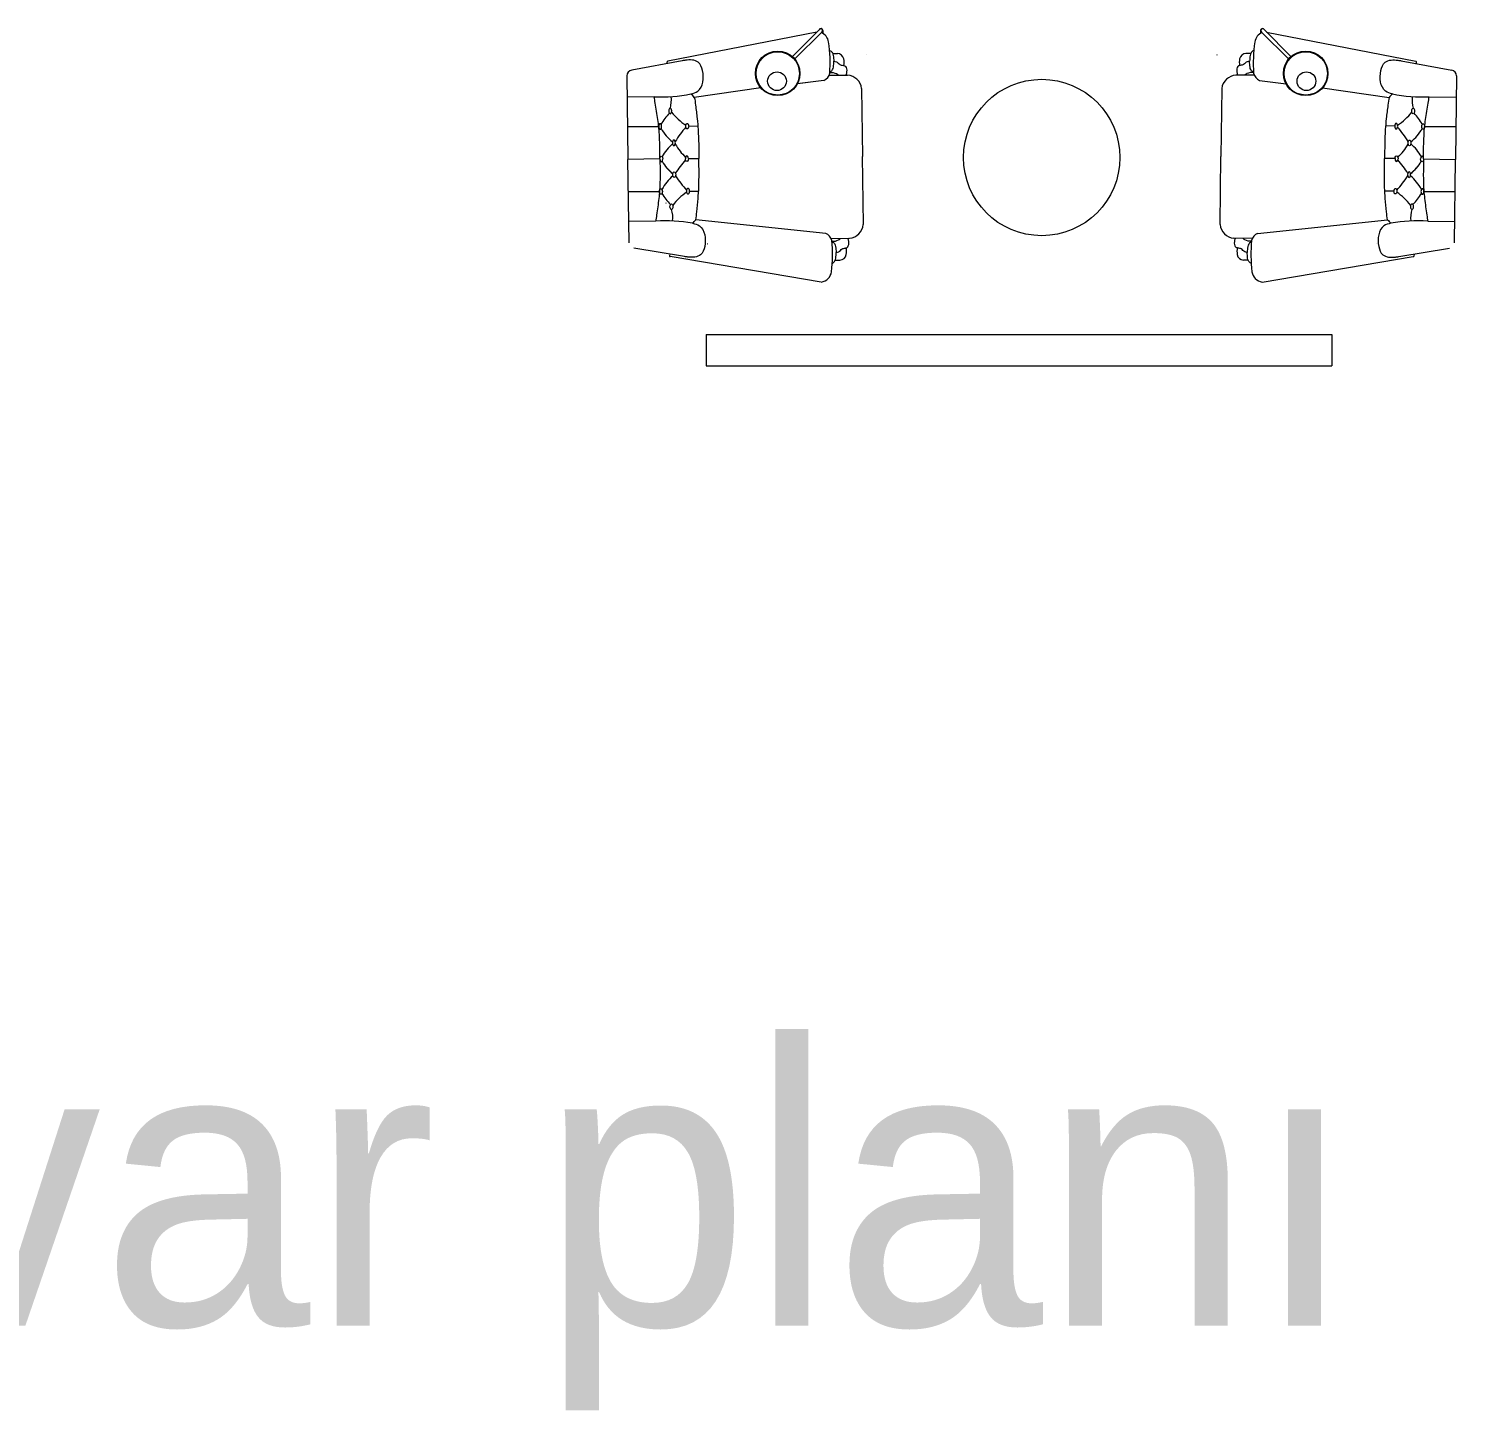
# Model space of a CAD drawing. Header units: centimetres. Extents: x -72470 to -43129, y -18750 to -16337.
# Drawn here: x -69218.5 to -68762.1, y -18641.7 to -18200 of the extents above; entities that cross this region are included whole.
import ezdxf

# ---------------------------------------------------------------- set-up
doc = ezdxf.new("R2010")
doc.units = ezdxf.units.CM
doc.header["$MEASUREMENT"] = 0
doc.linetypes.add('DUZ', pattern=[0])
doc.layers.get('0').update_dxf_attribs({"linetype": 'DUZ', "lineweight": 0})
doc.layers.add('TEFRIS', color=30, linetype='Continuous', lineweight=9)
doc.styles.add('TAKSİM', font='GOTHIC.TTF', dxfattribs={"height": 20})

msp = doc.modelspace()

# ---------------------------------------------------------------- linework, layer by layer
at = {"layer": 'TEFRIS', "color": 0, "linetype": 'Continuous'}
for p, q in [((-68966.49, -18201.14), (-69014.18, -18210.41)), ((-68974.38, -18209.03), (-68965.59, -18200.24)), ((-68973.63, -18209.78), (-68964.83, -18201)), ((-68964.6, -18200.6), (-68964.59, -18201.57)), ((-68824.66, -18200.6), (-68824.67, -18201.57)), ((-68815.64, -18209.78), (-68824.43, -18201)), ((-68814.88, -18209.03), (-68823.67, -18200.24)), ((-68822.78, -18201.14), (-68775.08, -18210.41)), ((-69009.54, -18210.31), (-69025.68, -18213.34)), ((-69014.39, -18211.02), (-69014.4, -18210.67)), ((-68961.45, -18207.96), (-68959.92, -18207.95)), ((-68961.45, -18207.96), (-68959.92, -18207.95)), ((-68950.65, -18208.38), (-68950.67, -18208.36)), ((-68950.67, -18208.36), (-68950.65, -18208.38)), ((-68838.61, -18208.38), (-68838.59, -18208.36)), ((-68838.59, -18208.36), (-68838.61, -18208.38)), ((-68827.82, -18207.96), (-68829.34, -18207.95)), ((-68827.82, -18207.96), (-68829.34, -18207.95)), ((-68779.72, -18210.31), (-68763.58, -18213.34)), ((-68774.87, -18211.02), (-68774.86, -18210.67)), ((-69027.2, -18215.12), (-69026.9, -18241.82)), ((-68962.57, -18214.94), (-68956.68, -18214.87)), ((-68962.57, -18214.94), (-68956.68, -18214.87)), ((-68826.69, -18214.94), (-68832.59, -18214.87)), ((-68826.69, -18214.94), (-68832.59, -18214.87)), ((-68762.06, -18215.12), (-68762.36, -18241.82)), ((-68984.38, -18219), (-69005.67, -18222)), ((-68964.26, -18216.62), (-68972.81, -18217.63)), ((-68964.26, -18216.62), (-68972.72, -18217.62)), ((-68952.18, -18219.18), (-68951.91, -18240.9)), ((-68952.18, -18219.18), (-68951.91, -18240.9)), ((-68837.08, -18219.18), (-68837.35, -18240.9)), ((-68837.08, -18219.18), (-68837.35, -18240.9)), ((-68825.01, -18216.62), (-68816.45, -18217.63)), ((-68825.01, -18216.62), (-68816.54, -18217.62)), ((-68804.88, -18219), (-68783.59, -18222)), ((-69018.5, -18221.83), (-69027.15, -18221.94)), ((-68770.76, -18221.83), (-68762.11, -18221.94)), ((-69027.03, -18231.43), (-69017.05, -18231.31)), ((-69017.06, -18231.31), (-69027.03, -18231.43)), ((-69007.47, -18231.19), (-69004.55, -18231.15)), ((-68781.79, -18231.19), (-68784.72, -18231.15)), ((-68762.23, -18231.43), (-68772.21, -18231.31)), ((-68772.2, -18231.31), (-68762.23, -18231.43)), ((-69016.69, -18241.69), (-69026.9, -18241.82)), ((-69016.69, -18241.69), (-69026.9, -18241.82)), ((-69016.69, -18241.69), (-69026.9, -18241.82)), ((-69016.69, -18241.69), (-69026.9, -18241.82)), ((-69016.69, -18241.69), (-69026.9, -18241.82)), ((-69016.69, -18241.69), (-69026.9, -18241.82)), ((-69016.69, -18241.69), (-69026.9, -18241.82)), ((-69016.69, -18241.69), (-69026.9, -18241.82)), ((-69016.69, -18241.69), (-69026.9, -18241.82)), ((-69016.69, -18241.69), (-69026.9, -18241.82)), ((-69016.69, -18241.69), (-69026.9, -18241.82)), ((-69016.69, -18241.69), (-69026.9, -18241.82)), ((-69016.69, -18241.69), (-69026.9, -18241.82)), ((-69016.69, -18241.69), (-69026.9, -18241.82)), ((-69016.69, -18241.69), (-69026.9, -18241.82)), ((-69016.69, -18241.69), (-69026.9, -18241.82)), ((-69026.54, -18268.51), (-69026.9, -18241.82)), ((-69007.58, -18241.58), (-69004.23, -18241.54)), ((-69007.58, -18241.58), (-69004.23, -18241.54)), ((-69007.58, -18241.58), (-69004.23, -18241.54)), ((-69007.58, -18241.58), (-69004.23, -18241.54)), ((-68951.64, -18262.61), (-68951.91, -18240.9)), ((-68951.64, -18262.61), (-68951.91, -18240.9)), ((-68837.62, -18262.61), (-68837.35, -18240.9)), ((-68837.62, -18262.61), (-68837.35, -18240.9)), ((-68781.68, -18241.58), (-68785.03, -18241.54)), ((-68781.68, -18241.58), (-68785.03, -18241.54)), ((-68781.68, -18241.58), (-68785.03, -18241.54)), ((-68781.68, -18241.58), (-68785.03, -18241.54)), ((-68772.57, -18241.69), (-68762.36, -18241.82)), ((-68772.57, -18241.69), (-68762.36, -18241.82)), ((-68772.57, -18241.69), (-68762.36, -18241.82)), ((-68772.57, -18241.69), (-68762.36, -18241.82)), ((-68772.57, -18241.69), (-68762.36, -18241.82)), ((-68772.57, -18241.69), (-68762.36, -18241.82)), ((-68772.57, -18241.69), (-68762.36, -18241.82)), ((-68772.57, -18241.69), (-68762.36, -18241.82)), ((-68772.57, -18241.69), (-68762.36, -18241.82)), ((-68772.57, -18241.69), (-68762.36, -18241.82)), ((-68772.57, -18241.69), (-68762.36, -18241.82)), ((-68772.57, -18241.69), (-68762.36, -18241.82)), ((-68772.57, -18241.69), (-68762.36, -18241.82)), ((-68772.57, -18241.69), (-68762.36, -18241.82)), ((-68772.57, -18241.69), (-68762.36, -18241.82)), ((-68772.57, -18241.69), (-68762.36, -18241.82)), ((-68762.72, -18268.51), (-68762.36, -18241.82)), ((-69026.78, -18252.2), (-69016.8, -18252.08)), ((-69016.81, -18252.08), (-69026.78, -18252.2)), ((-69014.76, -18255.83), (-69014.72, -18255.83)), ((-69014.72, -18255.83), (-69014.76, -18255.83)), ((-69007.22, -18251.96), (-69004.29, -18251.93)), ((-68782.05, -18251.96), (-68784.97, -18251.93)), ((-68774.51, -18255.83), (-68774.54, -18255.83)), ((-68774.54, -18255.83), (-68774.51, -18255.83)), ((-68762.49, -18252.2), (-68772.46, -18252.08)), ((-68772.46, -18252.08), (-68762.49, -18252.2)), ((-69018.01, -18261.59), (-69026.66, -18261.69)), ((-68963.65, -18265.47), (-69005.19, -18261.11)), ((-68825.61, -18265.47), (-68784.08, -18261.11)), ((-68771.25, -18261.59), (-68762.6, -18261.69)), ((-69001.52, -18268.87), (-69001.5, -18268.84)), ((-69001.5, -18268.84), (-69001.52, -18268.87)), ((-68961.93, -18267.1), (-68956.04, -18267.03)), ((-68827.34, -18267.1), (-68833.23, -18267.03)), ((-68787.74, -18268.87), (-68787.77, -18268.84)), ((-68787.77, -18268.84), (-68787.74, -18268.87)), ((-69008.78, -18272.89), (-69024.98, -18270.25)), ((-69013.64, -18272.3), (-69013.64, -18272.65)), ((-68965.1, -18281.06), (-69013.41, -18272.91)), ((-68960.63, -18274.05), (-68959.11, -18274.03)), ((-68828.63, -18274.05), (-68830.16, -18274.03)), ((-68824.16, -18281.06), (-68775.85, -18272.91)), ((-68780.49, -18272.89), (-68764.28, -18270.25)), ((-68775.62, -18272.3), (-68775.63, -18272.65)), ((-69001.86, -18297.81), (-69001.86, -18307.81)), ((-69001.86, -18297.81), (-68801.86, -18297.81)), ((-68801.86, -18297.81), (-68801.86, -18307.81)), ((-69001.86, -18307.81), (-68801.86, -18307.81))]:
    msp.add_line(p, q, dxfattribs=at)
for centre, radius in [((-68979.02, -18214.33), 7.11), ((-68979.02, -18214.33), 6.93), ((-68810.24, -18214.33), 7.11), ((-68810.24, -18214.33), 6.93), ((-68979.24, -18216.83), 3), ((-68810.02, -18216.83), 3), ((-68894.63, -18241.22), 25)]:
    msp.add_circle(centre, radius, dxfattribs=at)
for centre, radius, start, end in [((-68965.21, -18200.61), 0.61, 287.5558, 165.394), ((-68965.21, -18200.62), 0.533, 314.9662, 134.9662), ((-68966.57, -18204.91), 3.88, 9.2911, 68.3644), ((-68822.7, -18204.91), 3.88, 111.6356, 170.7089), ((-68824.05, -18200.61), 0.61, 14.606, 252.4442), ((-68824.05, -18200.62), 0.533, 45.0338, 225.0338), ((-69008.88, -18211.03), 46.62, 355.9589, 8.3194), ((-69008.88, -18211.03), 46.62, 355.9589, 8.3194), ((-68780.39, -18211.03), 46.62, 171.6806, 184.0411), ((-68780.39, -18211.03), 46.62, 171.6806, 184.0411), ((-69014.13, -18210.67), 0.267, 100.1331, 180.7043), ((-68960.01, -18210.12), 2.17, 11.9033, 87.5815), ((-68960.01, -18210.12), 2.17, 11.9033, 87.5815), ((-68964.47, -18210.82), 6.68, 351.5022, 9.9063), ((-68964.47, -18210.82), 6.68, 351.5022, 9.9063), ((-68824.79, -18210.82), 6.68, 170.0937, 188.4978), ((-68824.79, -18210.82), 6.68, 170.0937, 188.4978), ((-68829.25, -18210.12), 2.17, 92.4185, 168.0967), ((-68829.25, -18210.12), 2.17, 92.4185, 168.0967), ((-68775.13, -18210.67), 0.267, 359.2957, 79.8669), ((-69025.42, -18215.1), 1.78, 98.3265, 180.6304), ((-68965.52, -18213.65), 3.22, 293.111, 348.2068), ((-68965.52, -18213.65), 3.22, 293.111, 348.2068), ((-68957.12, -18219.83), 4.98, 7.5422, 84.9386), ((-68957.12, -18219.83), 4.98, 7.5422, 84.9386), ((-68832.15, -18219.83), 4.98, 95.0614, 172.4578), ((-68832.15, -18219.83), 4.98, 95.0614, 172.4578), ((-68823.74, -18213.65), 3.22, 191.7932, 246.889), ((-68823.74, -18213.65), 3.22, 191.7932, 246.889), ((-68763.84, -18215.1), 1.78, 359.3696, 81.6735), ((-69016.39, -18172.87), 49.01, 267.5389, 281.359), ((-69022.78, -18222.99), 9.77, 345.2747, 7.1594), ((-69016.41, -18231.61), 14.41, 41.808, 47.8629), ((-68772.85, -18231.61), 14.41, 132.1371, 138.192), ((-68772.87, -18172.87), 49.01, 258.641, 272.4611), ((-68766.48, -18222.99), 9.77, 172.8406, 194.7253), ((-69003.42, -18237.41), 14.52, 134.7045, 152.2957), ((-68996.62, -18213.33), 21.15, 219.4474, 236.1878), ((-68792.64, -18213.33), 21.15, 303.8122, 320.5526), ((-68785.84, -18237.41), 14.52, 27.7043, 45.2955), ((-69003.57, -18224.88), 14.52, 209.1128, 231.3542), ((-68978.8, -18257.07), 39.08, 139.1846, 147.5899), ((-68810.46, -18257.07), 39.08, 32.4101, 40.8154), ((-68785.69, -18224.88), 14.52, 308.6458, 330.8872), ((-69003.45, -18247.95), 14.37, 129.7428, 150.7648), ((-68992.27, -18225.03), 22.87, 211.4727, 224.9047), ((-68796.99, -18225.03), 22.87, 315.0953, 328.5273), ((-68785.82, -18247.95), 14.37, 29.2352, 50.2572), ((-69003.45, -18235.08), 14.52, 210.4422, 231.3542), ((-69003.6, -18235.11), 14.37, 210.6437, 231.6657), ((-68991.62, -18257.84), 23.12, 136.7755, 150.1355), ((-68991.87, -18257.75), 22.87, 136.5038, 149.9358), ((-68797.64, -18257.84), 23.12, 29.8645, 43.2245), ((-68797.39, -18257.75), 22.87, 30.0642, 43.4962), ((-68785.81, -18235.08), 14.52, 308.6458, 329.5578), ((-68785.66, -18235.11), 14.37, 308.3343, 329.3563), ((-69003.16, -18258.18), 14.52, 130.0543, 152.2957), ((-68979.19, -18225.38), 39.08, 213.8186, 222.224), ((-68810.08, -18225.38), 39.08, 317.776, 326.1814), ((-68786.1, -18258.18), 14.52, 27.7043, 49.9457), ((-69003.32, -18245.65), 14.52, 209.1128, 226.704), ((-68995.93, -18269.55), 21.15, 125.2207, 141.9611), ((-68793.33, -18269.55), 21.15, 38.0389, 54.7793), ((-68785.94, -18245.65), 14.52, 313.296, 330.8872), ((-69022.32, -18260.54), 9.77, 354.2491, 16.1339), ((-68766.95, -18260.54), 9.77, 163.8661, 185.7509), ((-69014.7, -18310.49), 49.01, 80.0496, 93.8697), ((-69016.16, -18251.77), 14.41, 313.5456, 319.6005), ((-68964.85, -18268.46), 3.22, 13.2017, 68.2975), ((-68956.6, -18262.08), 4.98, 276.4699, 353.8663), ((-68832.67, -18262.08), 4.98, 186.1337, 263.5301), ((-68824.42, -18268.46), 3.22, 111.7025, 166.7983), ((-68773.1, -18251.77), 14.41, 220.3995, 226.4544), ((-68774.56, -18310.49), 49.01, 86.1303, 99.9504), ((-69008.12, -18272.16), 46.62, 353.0891, 5.4496), ((-68963.73, -18271.27), 6.68, 351.5022, 9.9063), ((-68825.54, -18271.27), 6.68, 170.0937, 188.4978), ((-68781.14, -18272.16), 46.62, 174.5504, 186.9109), ((-69013.37, -18272.64), 0.267, 180.7043, 261.2754), ((-68959.25, -18271.86), 2.17, 273.827, 349.5052), ((-68830.01, -18271.86), 2.17, 190.4948, 266.173), ((-68775.89, -18272.64), 0.267, 278.7246, 359.2957), ((-68965.68, -18277.23), 3.88, 279.319, 352.1174), ((-68823.58, -18277.23), 3.88, 187.8826, 260.681)]:
    msp.add_arc(centre, radius, start, end, dxfattribs=at)
at = {"layer": 'TEFRIS', "color": 0, "linetype": 'Continuous', "extrusion": (0, 0, -1)}
for centre, major_axis in [((-69013.37, -18226.35), (-0.011, 0.891)), ((-69016.59, -18231.3), (-0.011, 0.891)), ((-68781.32, -18231.2), (0.011, 0.891)), ((-69012.2, -18236.55), (-0.011, 0.891)), ((-68777.19, -18246.72), (-0.011, -0.891)), ((-69007.69, -18251.97), (0.011, -0.891)), ((-68772.93, -18252.08), (-0.011, -0.891)), ((-68776.27, -18256.94), (-0.011, -0.891))]:
    msp.add_ellipse(centre, major_axis=major_axis, ratio=0.528462, dxfattribs=at)
at = {"layer": 'TEFRIS', "color": 0, "linetype": 'Continuous'}
for centre, major_axis in [((-68775.89, -18226.35), (0.011, 0.891)), ((-69007.94, -18231.2), (-0.011, 0.891)), ((-68772.67, -18231.3), (0.011, 0.891)), ((-68777.06, -18236.55), (0.011, 0.891)), ((-69012.08, -18246.72), (0.011, -0.891)), ((-69016.34, -18252.08), (0.011, -0.891)), ((-68781.58, -18251.97), (-0.011, -0.891)), ((-69012.99, -18256.94), (0.011, -0.891))]:
    msp.add_ellipse(centre, major_axis=major_axis, ratio=0.528462, dxfattribs=at)
at = {"layer": 'TEFRIS', "color": 0, "linetype": 'Continuous', "extrusion": (0, 0, -1)}
for centre, major_axis in [((-69016.22, -18241.69), (-0.011, 0.891)), ((-69016.22, -18241.69), (-0.011, 0.891)), ((-69008.05, -18241.59), (0.011, -0.891)), ((-69008.05, -18241.59), (0.011, -0.891)), ((-68781.21, -18241.59), (0.011, 0.891)), ((-68781.21, -18241.59), (0.011, 0.891)), ((-68773.04, -18241.69), (-0.011, -0.891)), ((-68773.04, -18241.69), (-0.011, -0.891))]:
    msp.add_ellipse(centre, major_axis=major_axis, ratio=0.528462, start_param=4.712389, end_param=7.853982, dxfattribs=at)
at = {"layer": 'TEFRIS', "color": 0, "linetype": 'Continuous'}
for centre, major_axis in [((-69016.22, -18241.69), (0.011, -0.891)), ((-69016.22, -18241.69), (0.011, -0.891)), ((-69008.05, -18241.59), (-0.011, 0.891)), ((-69008.05, -18241.59), (-0.011, 0.891)), ((-68781.21, -18241.59), (-0.011, -0.891)), ((-68781.21, -18241.59), (-0.011, -0.891)), ((-68773.04, -18241.69), (0.011, 0.891)), ((-68773.04, -18241.69), (0.011, 0.891))]:
    msp.add_ellipse(centre, major_axis=major_axis, ratio=0.528462, start_param=4.712389, end_param=7.853982, dxfattribs=at)
for points in [[(-69006.74, -18220.92), (-69004.57, -18220), (-69003.05, -18213.4), (-69004.42, -18210.77), (-69008.47, -18210.12), (-69009.54, -18210.31)], [(-68782.52, -18220.92), (-68784.69, -18220), (-68786.21, -18213.4), (-68784.84, -18210.77), (-68780.79, -18210.12), (-68779.72, -18210.31)], [(-69006.23, -18262.21), (-69004.04, -18263.08), (-69002.36, -18269.64), (-69003.66, -18272.31), (-69007.7, -18273.06), (-69008.78, -18272.89)], [(-68783.03, -18262.21), (-68785.22, -18263.08), (-68786.9, -18269.64), (-68785.6, -18272.31), (-68781.57, -18273.06), (-68780.49, -18272.89)]]:
    msp.add_spline(points, degree=3, dxfattribs=at)
for points, knots in [([(-68962.42, -18207.03), (-68962.33, -18207.06), (-68961.96, -18207.2), (-68961.48, -18207.75), (-68961.15, -18208.92), (-68961.11, -18209.83), (-68961.09, -18210.45)], [0.35656, 0.35656, 0.35656, 0.35656, 0.689135, 1.682823, 2.666935, 4.752611, 4.752611, 4.752611, 4.752611]), ([(-68962.42, -18207.03), (-68962.33, -18207.06), (-68961.96, -18207.2), (-68961.48, -18207.75), (-68961.15, -18208.92), (-68961.11, -18209.83), (-68961.09, -18210.45)], [0.35656, 0.35656, 0.35656, 0.35656, 0.689135, 1.682823, 2.666935, 4.752611, 4.752611, 4.752611, 4.752611]), ([(-68962.32, -18213.9), (-68962.24, -18213.87), (-68961.88, -18213.72), (-68961.41, -18213.16), (-68961.11, -18211.98), (-68961.1, -18211.07), (-68961.09, -18210.45)], [0.372389, 0.372389, 0.372389, 0.372389, 0.689135, 1.682823, 2.666935, 4.752611, 4.752611, 4.752611, 4.752611]), ([(-68962.32, -18213.9), (-68962.24, -18213.87), (-68961.88, -18213.72), (-68961.41, -18213.16), (-68961.11, -18211.98), (-68961.1, -18211.07), (-68961.09, -18210.45)], [0.372389, 0.372389, 0.372389, 0.372389, 0.689135, 1.682823, 2.666935, 4.752611, 4.752611, 4.752611, 4.752611]), ([(-68961.09, -18210.45), (-68960.8, -18210.47), (-68960.28, -18210.53), (-68959.66, -18211.01), (-68959.24, -18211.5), (-68958.63, -18211.7), (-68958.2, -18211.75), (-68957.91, -18211.8), (-68957.86, -18211.81)], [0.305843, 0.305843, 0.305843, 0.305843, 1.255346, 2.040427, 2.89202, 3.384438, 4.174918, 4.355007, 4.355007, 4.355007, 4.355007]), ([(-68961.09, -18210.45), (-68960.8, -18210.47), (-68960.28, -18210.53), (-68959.66, -18211.01), (-68959.24, -18211.5), (-68958.63, -18211.7), (-68958.2, -18211.75), (-68957.91, -18211.8), (-68957.86, -18211.81)], [0.305843, 0.305843, 0.305843, 0.305843, 1.255346, 2.040427, 2.89202, 3.384438, 4.174918, 4.355007, 4.355007, 4.355007, 4.355007]), ([(-68828.18, -18210.45), (-68828.46, -18210.47), (-68828.98, -18210.53), (-68829.6, -18211.01), (-68830.02, -18211.5), (-68830.64, -18211.7), (-68831.07, -18211.75), (-68831.35, -18211.8), (-68831.4, -18211.81)], [0.305843, 0.305843, 0.305843, 0.305843, 1.255346, 2.040427, 2.89202, 3.384438, 4.174918, 4.355007, 4.355007, 4.355007, 4.355007]), ([(-68828.18, -18210.45), (-68828.46, -18210.47), (-68828.98, -18210.53), (-68829.6, -18211.01), (-68830.02, -18211.5), (-68830.64, -18211.7), (-68831.07, -18211.75), (-68831.35, -18211.8), (-68831.4, -18211.81)], [0.305843, 0.305843, 0.305843, 0.305843, 1.255346, 2.040427, 2.89202, 3.384438, 4.174918, 4.355007, 4.355007, 4.355007, 4.355007]), ([(-68826.84, -18207.03), (-68826.93, -18207.06), (-68827.3, -18207.2), (-68827.79, -18207.75), (-68828.11, -18208.92), (-68828.15, -18209.83), (-68828.18, -18210.45)], [0.35656, 0.35656, 0.35656, 0.35656, 0.689135, 1.682823, 2.666935, 4.752611, 4.752611, 4.752611, 4.752611]), ([(-68826.84, -18207.03), (-68826.93, -18207.06), (-68827.3, -18207.2), (-68827.79, -18207.75), (-68828.11, -18208.92), (-68828.15, -18209.83), (-68828.18, -18210.45)], [0.35656, 0.35656, 0.35656, 0.35656, 0.689135, 1.682823, 2.666935, 4.752611, 4.752611, 4.752611, 4.752611]), ([(-68826.94, -18213.9), (-68827.03, -18213.87), (-68827.38, -18213.72), (-68827.85, -18213.16), (-68828.15, -18211.98), (-68828.17, -18211.07), (-68828.18, -18210.45)], [0.372389, 0.372389, 0.372389, 0.372389, 0.689135, 1.682823, 2.666935, 4.752611, 4.752611, 4.752611, 4.752611]), ([(-68826.94, -18213.9), (-68827.03, -18213.87), (-68827.38, -18213.72), (-68827.85, -18213.16), (-68828.15, -18211.98), (-68828.17, -18211.07), (-68828.18, -18210.45)], [0.372389, 0.372389, 0.372389, 0.372389, 0.689135, 1.682823, 2.666935, 4.752611, 4.752611, 4.752611, 4.752611]), ([(-68962.34, -18214.03), (-68961.59, -18214.02), (-68960.64, -18214.11), (-68959.82, -18214.68), (-68959.62, -18214.88), (-68959.58, -18214.91)], [1.067319, 1.067319, 1.067319, 1.067319, 3.490275, 4.275356, 4.417413, 4.417413, 4.417413, 4.417413]), ([(-68962.34, -18214.03), (-68961.59, -18214.02), (-68960.64, -18214.11), (-68959.82, -18214.68), (-68959.62, -18214.88), (-68959.58, -18214.91)], [1.067319, 1.067319, 1.067319, 1.067319, 3.490275, 4.275356, 4.417413, 4.417413, 4.417413, 4.417413]), ([(-68957.86, -18211.81), (-68957.74, -18211.85), (-68957.43, -18211.97), (-68957.06, -18212.53), (-68956.91, -18213.36), (-68957.01, -18214.19), (-68957.14, -18214.7), (-68957.22, -18214.88)], [0, 0, 0, 0, 0.427423, 1.095062, 2.135609, 3.247139, 3.888617, 3.888617, 3.888617, 3.888617]), ([(-68957.86, -18211.81), (-68957.74, -18211.85), (-68957.43, -18211.97), (-68957.06, -18212.53), (-68956.91, -18213.36), (-68957.01, -18214.19), (-68957.14, -18214.7), (-68957.22, -18214.88)], [0, 0, 0, 0, 0.427423, 1.095062, 2.135609, 3.247139, 3.888617, 3.888617, 3.888617, 3.888617]), ([(-68831.4, -18211.81), (-68831.52, -18211.85), (-68831.83, -18211.97), (-68832.21, -18212.53), (-68832.35, -18213.36), (-68832.25, -18214.19), (-68832.12, -18214.7), (-68832.04, -18214.88)], [0, 0, 0, 0, 0.427423, 1.095062, 2.135609, 3.247139, 3.888617, 3.888617, 3.888617, 3.888617]), ([(-68831.4, -18211.81), (-68831.52, -18211.85), (-68831.83, -18211.97), (-68832.21, -18212.53), (-68832.35, -18213.36), (-68832.25, -18214.19), (-68832.12, -18214.7), (-68832.04, -18214.88)], [0, 0, 0, 0, 0.427423, 1.095062, 2.135609, 3.247139, 3.888617, 3.888617, 3.888617, 3.888617]), ([(-68826.93, -18214.03), (-68827.67, -18214.02), (-68828.62, -18214.11), (-68829.45, -18214.68), (-68829.65, -18214.88), (-68829.68, -18214.91)], [1.067319, 1.067319, 1.067319, 1.067319, 3.490275, 4.275356, 4.417413, 4.417413, 4.417413, 4.417413]), ([(-68826.93, -18214.03), (-68827.67, -18214.02), (-68828.62, -18214.11), (-68829.45, -18214.68), (-68829.65, -18214.88), (-68829.68, -18214.91)], [1.067319, 1.067319, 1.067319, 1.067319, 3.490275, 4.275356, 4.417413, 4.417413, 4.417413, 4.417413]), ([(-69016.69, -18241.69), (-69016.7, -18238.33), (-69016.7, -18234.11), (-69017.43, -18228.17), (-69018.01, -18224.92), (-69018.37, -18222.5), (-69018.5, -18221.83)], [0, 0, 0, 0, 11.31753, 14.215288, 20.189944, 22.471644, 22.471644, 22.471644, 22.471644]), ([(-69005.67, -18222), (-69005.48, -18222.83), (-69005.23, -18225.11), (-69004.77, -18228.54), (-69004.27, -18234.21), (-69004.25, -18238.46), (-69004.23, -18241.54)], [7.842946, 7.842946, 7.842946, 7.842946, 10.726144, 15.564237, 19.542398, 29.913928, 29.913928, 29.913928, 29.913928]), ([(-68783.59, -18222), (-68783.78, -18222.83), (-68784.04, -18225.11), (-68784.49, -18228.54), (-68784.99, -18234.21), (-68785.02, -18238.46), (-68785.03, -18241.54)], [7.842946, 7.842946, 7.842946, 7.842946, 10.726144, 15.564237, 19.542398, 29.913928, 29.913928, 29.913928, 29.913928]), ([(-68772.57, -18241.69), (-68772.57, -18238.33), (-68772.57, -18234.11), (-68771.83, -18228.17), (-68771.25, -18224.92), (-68770.89, -18222.5), (-68770.76, -18221.83)], [0, 0, 0, 0, 11.31753, 14.215288, 20.189944, 22.471644, 22.471644, 22.471644, 22.471644]), ([(-69016.69, -18241.69), (-69016.61, -18245.06), (-69016.51, -18249.29), (-69017.1, -18255.26), (-69017.59, -18258.52), (-69017.9, -18260.93), (-69018, -18261.59)], [0, 0, 0, 0, 11.358421, 14.256179, 20.230836, 22.470635, 22.470635, 22.470635, 22.470635]), ([(-69005.18, -18261.11), (-69005.02, -18260.28), (-69004.82, -18258.02), (-69004.45, -18254.58), (-69004.09, -18248.89), (-69004.17, -18244.63), (-69004.23, -18241.54)], [7.883801, 7.883801, 7.883801, 7.883801, 10.726144, 15.564237, 19.542398, 29.954825, 29.954825, 29.954825, 29.954825]), ([(-68784.08, -18261.11), (-68784.24, -18260.28), (-68784.44, -18258.02), (-68784.81, -18254.58), (-68785.18, -18248.89), (-68785.09, -18244.63), (-68785.03, -18241.54)], [7.883801, 7.883801, 7.883801, 7.883801, 10.726144, 15.564237, 19.542398, 29.954825, 29.954825, 29.954825, 29.954825]), ([(-68772.57, -18241.69), (-68772.65, -18245.06), (-68772.75, -18249.29), (-68772.17, -18255.26), (-68771.67, -18258.52), (-68771.36, -18260.93), (-68771.26, -18261.59)], [0, 0, 0, 0, 11.358421, 14.256179, 20.230836, 22.470635, 22.470635, 22.470635, 22.470635]), ([(-68961.67, -18268.01), (-68960.93, -18268), (-68959.98, -18267.89), (-68959.17, -18267.29), (-68958.97, -18267.1), (-68958.94, -18267.06)], [1.067319, 1.067319, 1.067319, 1.067319, 3.490275, 4.275356, 4.417413, 4.417413, 4.417413, 4.417413]), ([(-68961.66, -18268.14), (-68961.57, -18268.17), (-68961.21, -18268.31), (-68960.72, -18268.86), (-68960.4, -18270.03), (-68960.36, -18270.94), (-68960.33, -18271.56)], [0.372389, 0.372389, 0.372389, 0.372389, 0.689135, 1.682823, 2.666935, 4.752611, 4.752611, 4.752611, 4.752611]), ([(-68960.33, -18271.56), (-68960.05, -18271.54), (-68959.53, -18271.46), (-68958.92, -18270.96), (-68958.52, -18270.46), (-68957.91, -18270.24), (-68957.48, -18270.19), (-68957.2, -18270.13), (-68957.14, -18270.12)], [0.305843, 0.305843, 0.305843, 0.305843, 1.255346, 2.040427, 2.89202, 3.384438, 4.174918, 4.355007, 4.355007, 4.355007, 4.355007]), ([(-68957.14, -18270.12), (-68957.02, -18270.07), (-68956.72, -18269.95), (-68956.36, -18269.38), (-68956.23, -18268.54), (-68956.35, -18267.72), (-68956.5, -18267.21), (-68956.58, -18267.04)], [0, 0, 0, 0, 0.427423, 1.095062, 2.135609, 3.247139, 3.888617, 3.888617, 3.888617, 3.888617]), ([(-68832.12, -18270.12), (-68832.24, -18270.07), (-68832.55, -18269.95), (-68832.9, -18269.38), (-68833.03, -18268.54), (-68832.91, -18267.72), (-68832.76, -18267.21), (-68832.68, -18267.04)], [0, 0, 0, 0, 0.427423, 1.095062, 2.135609, 3.247139, 3.888617, 3.888617, 3.888617, 3.888617]), ([(-68828.93, -18271.56), (-68829.22, -18271.54), (-68829.73, -18271.46), (-68830.34, -18270.96), (-68830.75, -18270.46), (-68831.36, -18270.24), (-68831.78, -18270.19), (-68832.07, -18270.13), (-68832.12, -18270.12)], [0.305843, 0.305843, 0.305843, 0.305843, 1.255346, 2.040427, 2.89202, 3.384438, 4.174918, 4.355007, 4.355007, 4.355007, 4.355007]), ([(-68827.59, -18268.01), (-68828.33, -18268), (-68829.28, -18267.89), (-68830.09, -18267.29), (-68830.29, -18267.1), (-68830.32, -18267.06)], [1.067319, 1.067319, 1.067319, 1.067319, 3.490275, 4.275356, 4.417413, 4.417413, 4.417413, 4.417413]), ([(-68827.6, -18268.14), (-68827.69, -18268.17), (-68828.05, -18268.31), (-68828.54, -18268.86), (-68828.86, -18270.03), (-68828.9, -18270.94), (-68828.93, -18271.56)], [0.372389, 0.372389, 0.372389, 0.372389, 0.689135, 1.682823, 2.666935, 4.752611, 4.752611, 4.752611, 4.752611]), ([(-68961.59, -18275.01), (-68961.49, -18274.98), (-68961.13, -18274.83), (-68960.66, -18274.27), (-68960.36, -18273.09), (-68960.35, -18272.18), (-68960.33, -18271.56)], [0.35656, 0.35656, 0.35656, 0.35656, 0.689135, 1.682823, 2.666935, 4.752611, 4.752611, 4.752611, 4.752611]), ([(-68827.68, -18275.01), (-68827.77, -18274.98), (-68828.13, -18274.83), (-68828.61, -18274.27), (-68828.9, -18273.09), (-68828.92, -18272.18), (-68828.93, -18271.56)], [0.35656, 0.35656, 0.35656, 0.35656, 0.689135, 1.682823, 2.666935, 4.752611, 4.752611, 4.752611, 4.752611])]:
    msp.add_open_spline(points, degree=3, knots=knots, dxfattribs=at)

# ---------------------------------------------------------------- texts
at = {"style": 'TAKSİM'}
msp.add_text('duvar planı', height=90, dxfattribs=at).set_placement((-69389.36, -18614.59))

doc.saveas('drawing.dxf')
